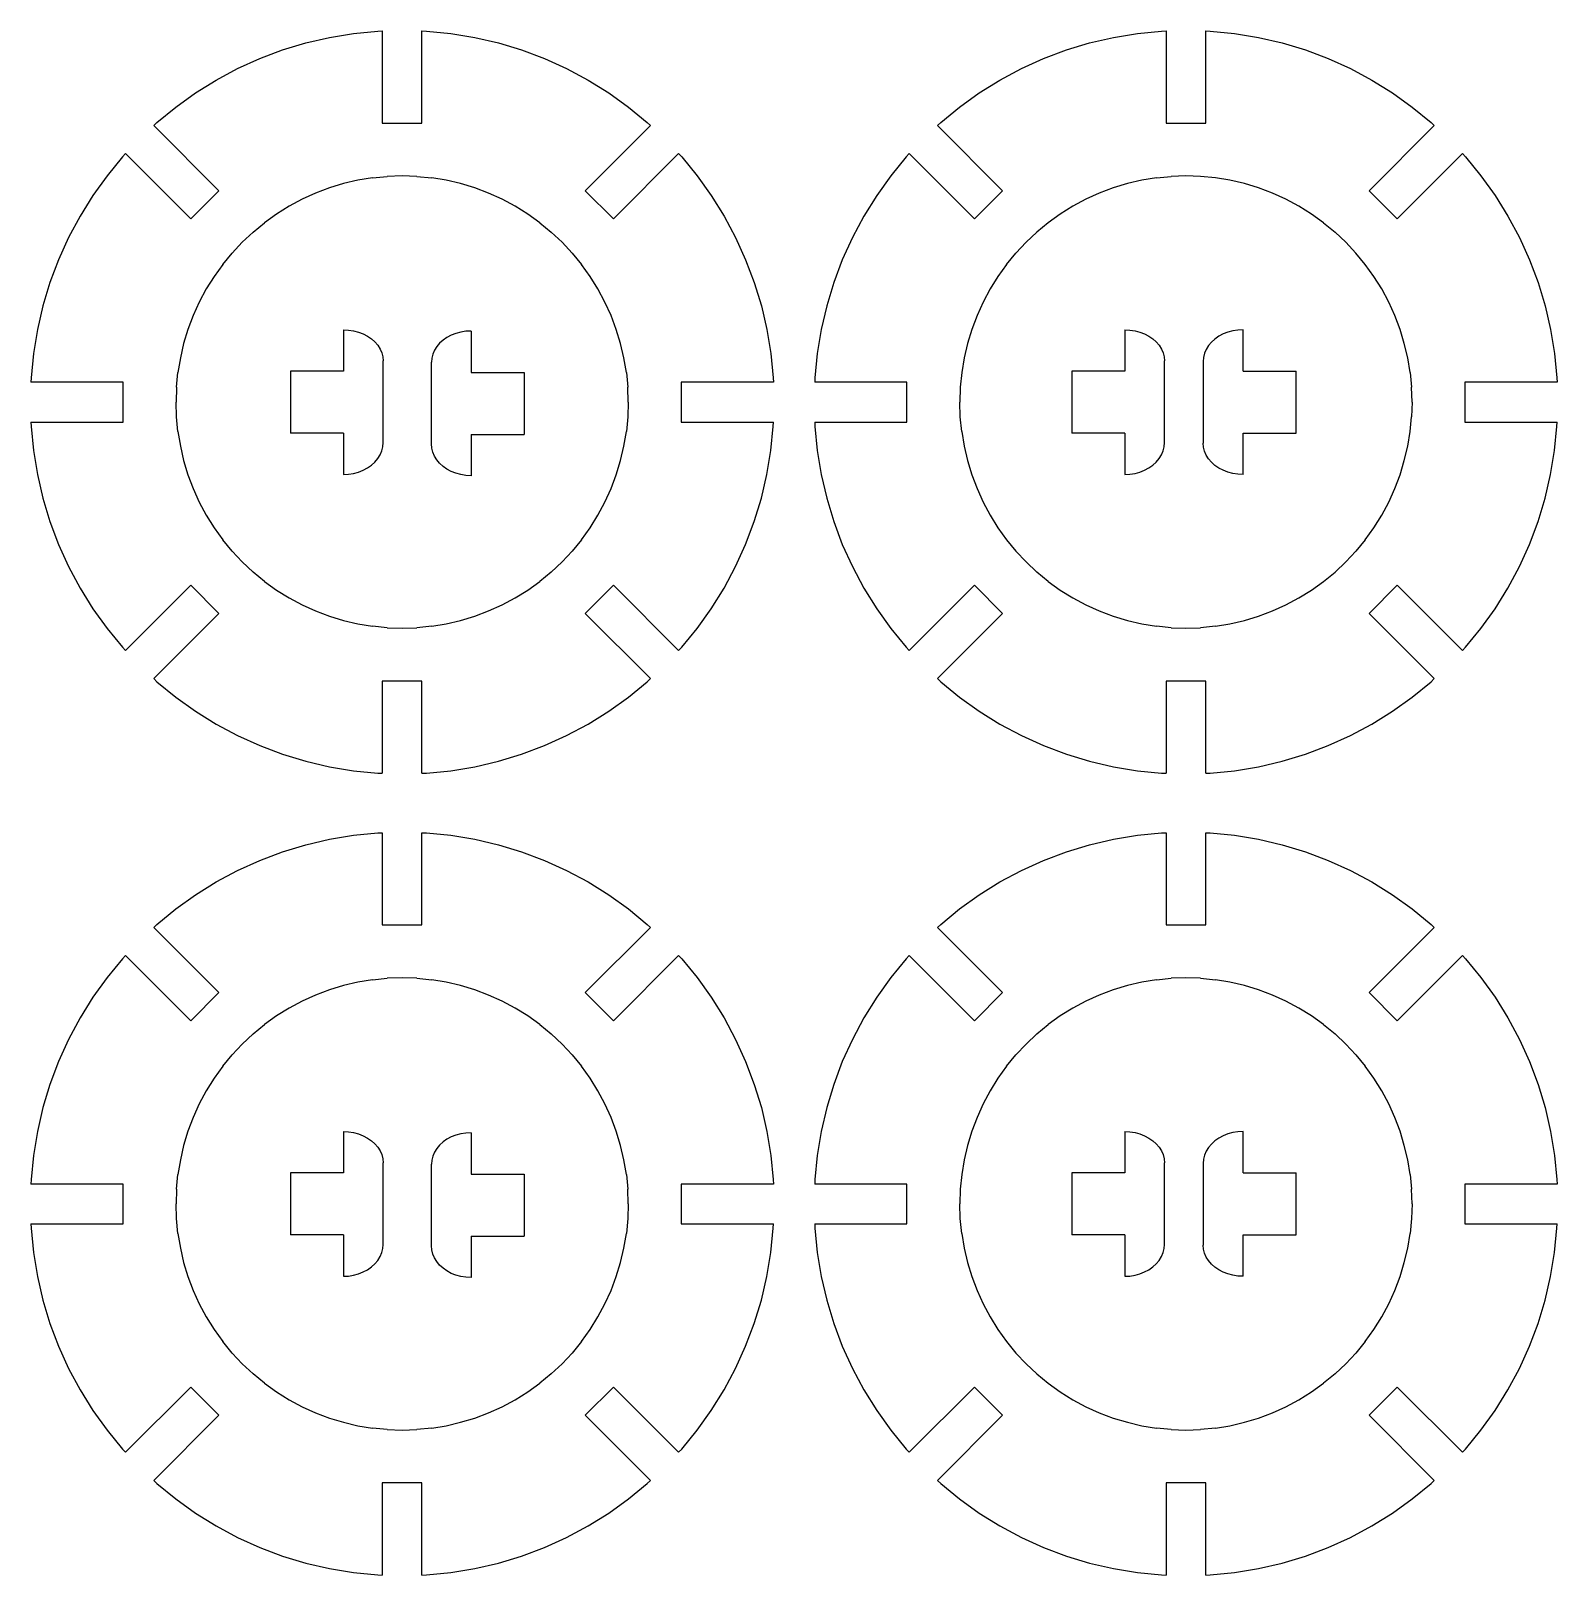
# Model space of a CAD drawing. Extents: x -264 to 264, y -276 to 276.
# Drawn here: x -119.1 to 28.5, y -28.7 to 120.6 of the extents above; entities that cross this region are included whole.
import ezdxf

# ---------------------------------------------------------------- set-up
doc = ezdxf.new("R2010")
doc.units = 0
doc.header["$MEASUREMENT"] = 0
doc.layers.get('0').update_dxf_attribs({"linetype": 'CONTINUOUS'})

msp = doc.modelspace()

# ---------------------------------------------------------------- linework, layer by layer
for p, q in [((-92.51, 119.48), (-90.22, 120.02)), ((-90.22, 120.02), (-87.89, 120.4)), ((-87.89, 120.4), (-85.55, 120.63)), ((-85.55, 120.63), (-85.12, 120.65)), ((-85.12, 120.65), (-85.12, 111.73)), ((-81.28, 120.65), (-80.85, 120.63)), ((-81.28, 111.73), (-81.28, 120.65)), ((-80.85, 120.63), (-78.5, 120.4)), ((-78.5, 120.4), (-76.18, 120.02)), ((-76.18, 120.02), (-73.89, 119.48)), ((-16.7, 119.48), (-14.4, 120.02)), ((-14.4, 120.02), (-12.08, 120.4)), ((-12.08, 120.4), (-9.74, 120.63)), ((-9.74, 120.63), (-9.31, 120.65)), ((-9.31, 120.65), (-9.31, 111.73)), ((-5.46, 120.65), (-5.03, 120.63)), ((-5.46, 111.73), (-5.46, 120.65)), ((-5.03, 120.63), (-2.69, 120.4)), ((-2.69, 120.4), (-0.37, 120.02)), ((-0.37, 120.02), (1.92, 119.48)), ((-96.96, 117.97), (-94.76, 118.8)), ((-94.76, 118.8), (-92.51, 119.48)), ((-73.89, 119.48), (-71.64, 118.8)), ((-71.64, 118.8), (-69.43, 117.97)), ((-21.15, 117.97), (-18.95, 118.8)), ((-18.95, 118.8), (-16.7, 119.48)), ((1.92, 119.48), (4.18, 118.8)), ((4.18, 118.8), (6.38, 117.97)), ((-101.18, 115.89), (-99.11, 117)), ((-99.11, 117), (-96.96, 117.97)), ((-69.43, 117.97), (-67.29, 117)), ((-67.29, 117), (-65.21, 115.89)), ((-25.37, 115.89), (-23.3, 117)), ((-23.3, 117), (-21.15, 117.97)), ((6.38, 117.97), (8.52, 117)), ((8.52, 117), (10.6, 115.89)), ((-103.18, 114.65), (-101.18, 115.89)), ((-65.21, 115.89), (-63.21, 114.65)), ((-27.37, 114.65), (-25.37, 115.89)), ((10.6, 115.89), (12.6, 114.65)), ((-105.1, 113.28), (-103.18, 114.65)), ((-63.21, 114.65), (-61.3, 113.28)), ((-29.28, 113.28), (-27.37, 114.65)), ((12.6, 114.65), (14.51, 113.28)), ((-106.92, 111.78), (-105.1, 113.28)), ((-61.3, 113.28), (-59.48, 111.78)), ((-31.1, 111.78), (-29.28, 113.28)), ((14.51, 113.28), (16.33, 111.78)), ((-107.23, 111.49), (-106.92, 111.78)), ((-100.92, 105.18), (-107.23, 111.49)), ((-85.12, 111.73), (-81.28, 111.73)), ((-59.17, 111.49), (-65.48, 105.18)), ((-59.48, 111.78), (-59.17, 111.49)), ((-31.42, 111.49), (-31.1, 111.78)), ((-25.11, 105.18), (-31.42, 111.49)), ((-9.31, 111.73), (-5.46, 111.73)), ((16.64, 111.49), (10.34, 105.18)), ((16.33, 111.78), (16.64, 111.49)), ((-110.24, 108.46), (-111.74, 106.64)), ((-109.95, 108.77), (-110.24, 108.46)), ((-109.95, 108.77), (-103.64, 102.46)), ((-62.76, 102.46), (-56.45, 108.77)), ((-56.45, 108.77), (-56.15, 108.46)), ((-56.15, 108.46), (-54.66, 106.64)), ((-34.43, 108.46), (-35.92, 106.64)), ((-34.14, 108.77), (-34.43, 108.46)), ((-34.14, 108.77), (-27.83, 102.46)), ((13.06, 102.46), (19.36, 108.77)), ((19.36, 108.77), (19.66, 108.46)), ((19.66, 108.46), (21.15, 106.64)), ((-111.74, 106.64), (-113.11, 104.72)), ((-87.47, 106.19), (-88.86, 105.87)), ((-86.05, 106.42), (-87.47, 106.19)), ((-86.05, 106.42), (-84.63, 106.56)), ((-83.2, 106.61), (-84.63, 106.56)), ((-81.77, 106.56), (-83.2, 106.61)), ((-81.77, 106.56), (-80.34, 106.42)), ((-78.93, 106.19), (-80.34, 106.42)), ((-77.54, 105.87), (-78.93, 106.19)), ((-54.66, 106.64), (-53.29, 104.72)), ((-35.92, 106.64), (-37.29, 104.72)), ((-11.65, 106.19), (-13.05, 105.87)), ((-10.24, 106.42), (-11.65, 106.19)), ((-10.24, 106.42), (-8.82, 106.56)), ((-7.39, 106.61), (-8.82, 106.56)), ((-5.96, 106.56), (-7.39, 106.61)), ((-4.53, 106.42), (-5.96, 106.56)), ((-3.12, 106.19), (-4.53, 106.42)), ((-1.73, 105.87), (-3.12, 106.19)), ((21.15, 106.64), (22.52, 104.72)), ((-113.11, 104.72), (-114.35, 102.72)), ((-103.64, 102.46), (-100.92, 105.18)), ((-91.57, 104.95), (-92.87, 104.36)), ((-90.23, 105.45), (-91.57, 104.95)), ((-88.86, 105.87), (-90.23, 105.45)), ((-76.17, 105.45), (-77.54, 105.87)), ((-74.83, 104.95), (-76.17, 105.45)), ((-73.52, 104.36), (-74.83, 104.95)), ((-65.48, 105.18), (-62.76, 102.46)), ((-53.29, 104.72), (-52.05, 102.72)), ((-37.29, 104.72), (-38.54, 102.72)), ((-27.83, 102.46), (-25.11, 105.18)), ((-15.76, 104.95), (-17.06, 104.36)), ((-14.42, 105.45), (-15.76, 104.95)), ((-13.05, 105.87), (-14.42, 105.45)), ((-0.36, 105.45), (-1.73, 105.87)), ((0.98, 104.95), (-0.36, 105.45)), ((2.29, 104.36), (0.98, 104.95)), ((10.34, 105.18), (13.06, 102.46)), ((22.52, 104.72), (23.77, 102.72)), ((-94.14, 103.68), (-95.35, 102.93)), ((-92.87, 104.36), (-94.14, 103.68)), ((-72.26, 103.68), (-73.52, 104.36)), ((-71.05, 102.93), (-72.26, 103.68)), ((-18.32, 103.68), (-19.54, 102.93)), ((-17.06, 104.36), (-18.32, 103.68)), ((3.55, 103.68), (2.29, 104.36)), ((4.77, 102.93), (3.55, 103.68)), ((-114.35, 102.72), (-115.46, 100.65)), ((-97.62, 101.18), (-96.51, 102.09)), ((-95.35, 102.93), (-96.51, 102.09)), ((-69.88, 102.09), (-71.05, 102.93)), ((-69.88, 102.09), (-68.78, 101.18)), ((-52.05, 102.72), (-50.94, 100.65)), ((-38.54, 102.72), (-39.65, 100.65)), ((-20.7, 102.09), (-21.81, 101.18)), ((-19.54, 102.93), (-20.7, 102.09)), ((5.93, 102.09), (4.77, 102.93)), ((5.93, 102.09), (7.04, 101.18)), ((23.77, 102.72), (24.87, 100.65)), ((-115.46, 100.65), (-116.43, 98.5)), ((-99.64, 99.16), (-98.67, 100.21)), ((-97.62, 101.18), (-98.67, 100.21)), ((-67.73, 100.21), (-68.78, 101.18)), ((-66.75, 99.16), (-67.73, 100.21)), ((-50.94, 100.65), (-49.97, 98.5)), ((-39.65, 100.65), (-40.62, 98.5)), ((-23.83, 99.16), (-22.85, 100.21)), ((-21.81, 101.18), (-22.85, 100.21)), ((8.08, 100.21), (7.04, 101.18)), ((9.06, 99.16), (8.08, 100.21)), ((24.87, 100.65), (25.85, 98.5)), ((-100.55, 98.05), (-99.64, 99.16)), ((-66.75, 99.16), (-65.85, 98.05)), ((-24.74, 98.05), (-23.83, 99.16)), ((9.97, 98.05), (9.06, 99.16)), ((-116.43, 98.5), (-117.26, 96.3)), ((-100.55, 98.05), (-101.39, 96.89)), ((-65.01, 96.89), (-65.85, 98.05)), ((-49.97, 98.5), (-49.14, 96.3)), ((-40.62, 98.5), (-41.45, 96.3)), ((-24.74, 98.05), (-25.57, 96.89)), ((10.8, 96.89), (9.97, 98.05)), ((25.85, 98.5), (26.68, 96.3)), ((-117.26, 96.3), (-117.94, 94.05)), ((-102.14, 95.68), (-102.82, 94.41)), ((-101.39, 96.89), (-102.14, 95.68)), ((-64.26, 95.68), (-65.01, 96.89)), ((-63.58, 94.41), (-64.26, 95.68)), ((-49.14, 96.3), (-48.45, 94.05)), ((-41.45, 96.3), (-42.13, 94.05)), ((-26.33, 95.68), (-27, 94.41)), ((-25.57, 96.89), (-26.33, 95.68)), ((11.56, 95.68), (10.8, 96.89)), ((12.23, 94.41), (11.56, 95.68)), ((26.68, 96.3), (27.36, 94.05)), ((-102.82, 94.41), (-103.41, 93.11)), ((-62.99, 93.11), (-63.58, 94.41)), ((-27, 94.41), (-27.59, 93.11)), ((12.82, 93.11), (12.23, 94.41)), ((-117.94, 94.05), (-118.48, 91.76)), ((-103.41, 93.11), (-103.91, 91.77)), ((-62.49, 91.77), (-62.99, 93.11)), ((-48.45, 94.05), (-47.92, 91.76)), ((-42.13, 94.05), (-42.67, 91.76)), ((-27.59, 93.11), (-28.1, 91.77)), ((13.33, 91.77), (12.82, 93.11)), ((27.36, 94.05), (27.89, 91.76)), ((-118.48, 91.76), (-118.86, 89.43)), ((-103.91, 91.77), (-104.33, 90.4)), ((-88.88, 91.74), (-88.38, 91.71)), ((-88.88, 91.74), (-88.88, 87.74)), ((-88.38, 91.71), (-87.89, 91.64)), ((-87.89, 91.64), (-87.41, 91.51)), ((-87.41, 91.51), (-86.96, 91.33)), ((-86.96, 91.33), (-86.54, 91.11)), ((-78.44, 91.21), (-78.86, 90.99)), ((-77.99, 91.38), (-78.44, 91.21)), ((-77.51, 91.51), (-77.99, 91.38)), ((-77.02, 91.59), (-77.51, 91.51)), ((-76.51, 91.61), (-77.02, 91.59)), ((-76.51, 91.61), (-76.51, 87.61)), ((-62.07, 90.4), (-62.49, 91.77)), ((-47.92, 91.76), (-47.54, 89.43)), ((-42.67, 91.76), (-43.05, 89.43)), ((-28.1, 91.77), (-28.51, 90.4)), ((-13.3, 91.74), (-13.3, 87.74)), ((-13.3, 91.74), (-12.8, 91.71)), ((-12.8, 91.71), (-12.3, 91.64)), ((-12.3, 91.64), (-11.83, 91.51)), ((-11.83, 91.51), (-11.38, 91.33)), ((-11.38, 91.33), (-10.96, 91.11)), ((-3.79, 91.33), (-4.2, 91.1)), ((-3.33, 91.5), (-3.79, 91.33)), ((-2.86, 91.63), (-3.33, 91.5)), ((-2.36, 91.71), (-2.86, 91.63)), ((-1.86, 91.74), (-2.36, 91.71)), ((-1.86, 87.74), (-1.86, 91.74)), ((13.74, 90.4), (13.33, 91.77)), ((27.89, 91.76), (28.28, 89.43)), ((-104.33, 90.4), (-104.65, 89.01)), ((-86.54, 91.11), (-86.16, 90.85)), ((-86.16, 90.85), (-85.83, 90.56)), ((-85.83, 90.56), (-85.55, 90.23)), ((-85.55, 90.23), (-85.33, 89.87)), ((-85.33, 89.87), (-85.17, 89.5)), ((-80.07, 89.75), (-80.23, 89.37)), ((-79.85, 90.1), (-80.07, 89.75)), ((-79.57, 90.43), (-79.85, 90.1)), ((-79.23, 90.73), (-79.57, 90.43)), ((-78.86, 90.99), (-79.23, 90.73)), ((-61.75, 89.01), (-62.07, 90.4)), ((-28.51, 90.4), (-28.84, 89.01)), ((-10.96, 91.11), (-10.58, 90.85)), ((-10.58, 90.85), (-10.25, 90.56)), ((-10.25, 90.56), (-9.97, 90.23)), ((-9.97, 90.23), (-9.74, 89.87)), ((-9.74, 89.87), (-9.58, 89.5)), ((-5.42, 89.84), (-5.58, 89.46)), ((-5.19, 90.2), (-5.42, 89.84)), ((-4.91, 90.53), (-5.19, 90.2)), ((-4.58, 90.84), (-4.91, 90.53)), ((-4.2, 91.1), (-4.58, 90.84)), ((14.07, 89.01), (13.74, 90.4)), ((-118.86, 89.43), (-119.09, 87.09)), ((-104.65, 89.01), (-104.88, 87.59)), ((-85.17, 89.5), (-85.07, 89.11)), ((-85.07, 89.11), (-85.04, 88.72)), ((-85.04, 80.82), (-85.04, 88.72)), ((-80.33, 88.99), (-80.36, 88.59)), ((-80.36, 80.69), (-80.36, 88.59)), ((-80.23, 89.37), (-80.33, 88.99)), ((-61.51, 87.59), (-61.75, 89.01)), ((-47.54, 89.43), (-47.31, 87.09)), ((-43.05, 89.43), (-43.28, 87.09)), ((-28.84, 89.01), (-29.07, 87.59)), ((-9.58, 89.5), (-9.48, 89.11)), ((-9.48, 89.11), (-9.45, 88.72)), ((-9.45, 80.82), (-9.45, 88.72)), ((-5.68, 89.06), (-5.71, 88.66)), ((-5.71, 88.66), (-5.71, 80.76)), ((-5.58, 89.46), (-5.68, 89.06)), ((14.3, 87.59), (14.07, 89.01)), ((28.28, 89.43), (28.51, 87.09)), ((-119.09, 87.09), (-119.11, 86.66)), ((-110.19, 86.66), (-119.11, 86.66)), ((-110.19, 82.81), (-110.19, 86.66)), ((-105.03, 86.17), (-104.88, 87.59)), ((-88.88, 87.74), (-94.01, 87.74)), ((-94.01, 87.74), (-94.01, 81.74)), ((-76.51, 87.61), (-71.38, 87.61)), ((-71.38, 87.61), (-71.38, 81.61)), ((-61.51, 87.59), (-61.37, 86.17)), ((-56.21, 86.66), (-56.21, 82.81)), ((-47.29, 86.66), (-56.21, 86.66)), ((-47.31, 87.09), (-47.29, 86.66)), ((-43.28, 87.09), (-43.29, 86.66)), ((-34.37, 86.66), (-43.29, 86.66)), ((-34.37, 82.81), (-34.37, 86.66)), ((-29.07, 87.59), (-29.21, 86.17)), ((-18.43, 87.74), (-18.43, 81.74)), ((-13.3, 87.74), (-18.43, 87.74)), ((-1.86, 87.74), (3.27, 87.74)), ((3.27, 81.74), (3.27, 87.74)), ((14.3, 87.59), (14.44, 86.17)), ((19.6, 86.66), (19.6, 82.81)), ((28.52, 86.66), (19.6, 86.66)), ((28.51, 87.09), (28.52, 86.66)), ((-105.03, 86.17), (-105.07, 84.74)), ((-61.33, 84.74), (-61.37, 86.17)), ((-29.21, 86.17), (-29.26, 84.74)), ((14.49, 84.74), (14.44, 86.17)), ((-105.03, 83.31), (-105.07, 84.74)), ((-61.33, 84.74), (-61.37, 83.31)), ((-29.21, 83.31), (-29.26, 84.74)), ((14.49, 84.74), (14.44, 83.31)), ((-119.11, 82.81), (-110.19, 82.81)), ((-119.11, 82.81), (-119.09, 82.39)), ((-119.09, 82.39), (-118.86, 80.04)), ((-104.88, 81.88), (-105.03, 83.31)), ((-61.37, 83.31), (-61.51, 81.88)), ((-56.21, 82.81), (-47.29, 82.81)), ((-47.54, 80.04), (-47.31, 82.39)), ((-47.31, 82.39), (-47.29, 82.81)), ((-43.29, 82.81), (-34.37, 82.81)), ((-43.29, 82.81), (-43.28, 82.39)), ((-43.28, 82.39), (-43.05, 80.04)), ((-29.07, 81.88), (-29.21, 83.31)), ((14.3, 81.88), (14.44, 83.31)), ((19.6, 82.81), (28.52, 82.81)), ((28.28, 80.04), (28.51, 82.39)), ((28.51, 82.39), (28.52, 82.81)), ((-104.88, 81.88), (-104.65, 80.47)), ((-88.88, 81.74), (-94.01, 81.74)), ((-88.88, 81.74), (-88.88, 77.74)), ((-85.07, 80.41), (-85.04, 80.82)), ((-80.33, 80.29), (-80.36, 80.69)), ((-76.51, 81.61), (-76.51, 77.61)), ((-76.51, 81.61), (-71.38, 81.61)), ((-61.75, 80.47), (-61.51, 81.88)), ((-29.07, 81.88), (-28.84, 80.47)), ((-13.3, 81.74), (-18.43, 81.74)), ((-13.3, 81.74), (-13.3, 77.74)), ((-9.48, 80.41), (-9.45, 80.82)), ((-5.68, 80.37), (-5.71, 80.76)), ((-1.86, 77.74), (-1.86, 81.74)), ((-1.86, 81.74), (3.27, 81.74)), ((14.07, 80.47), (14.3, 81.88)), ((-118.86, 80.04), (-118.48, 77.72)), ((-104.65, 80.47), (-104.33, 79.08)), ((-85.83, 78.94), (-85.55, 79.28)), ((-85.55, 79.28), (-85.33, 79.64)), ((-85.33, 79.64), (-85.17, 80.02)), ((-85.17, 80.02), (-85.07, 80.41)), ((-80.23, 79.89), (-80.33, 80.29)), ((-80.07, 79.51), (-80.23, 79.89)), ((-79.85, 79.15), (-80.07, 79.51)), ((-62.07, 79.08), (-61.75, 80.47)), ((-47.92, 77.72), (-47.54, 80.04)), ((-43.05, 80.04), (-42.67, 77.72)), ((-28.84, 80.47), (-28.51, 79.08)), ((-10.25, 78.94), (-9.97, 79.28)), ((-9.97, 79.28), (-9.74, 79.64)), ((-9.74, 79.64), (-9.58, 80.02)), ((-9.58, 80.02), (-9.48, 80.41)), ((-5.58, 79.98), (-5.68, 80.37)), ((-5.42, 79.6), (-5.58, 79.98)), ((-5.19, 79.25), (-5.42, 79.6)), ((-4.91, 78.92), (-5.19, 79.25)), ((13.74, 79.08), (14.07, 80.47)), ((27.89, 77.72), (28.28, 80.04)), ((-118.48, 77.72), (-117.94, 75.43)), ((-104.33, 79.08), (-103.91, 77.71)), ((-103.91, 77.71), (-103.41, 76.37)), ((-88.88, 77.74), (-88.38, 77.76)), ((-88.38, 77.76), (-87.89, 77.84)), ((-87.89, 77.84), (-87.41, 77.97)), ((-87.41, 77.97), (-86.96, 78.15)), ((-86.96, 78.15), (-86.54, 78.37)), ((-86.54, 78.37), (-86.16, 78.64)), ((-86.16, 78.64), (-85.83, 78.94)), ((-79.57, 78.82), (-79.85, 79.15)), ((-79.23, 78.51), (-79.57, 78.82)), ((-78.86, 78.25), (-79.23, 78.51)), ((-78.44, 78.03), (-78.86, 78.25)), ((-77.99, 77.85), (-78.44, 78.03)), ((-77.51, 77.72), (-77.99, 77.85)), ((-77.02, 77.64), (-77.51, 77.72)), ((-62.99, 76.37), (-62.49, 77.71)), ((-62.49, 77.71), (-62.07, 79.08)), ((-48.45, 75.43), (-47.92, 77.72)), ((-42.67, 77.72), (-42.13, 75.43)), ((-28.51, 79.08), (-28.1, 77.71)), ((-28.1, 77.71), (-27.59, 76.37)), ((-13.3, 77.74), (-12.8, 77.76)), ((-12.8, 77.76), (-12.3, 77.84)), ((-12.3, 77.84), (-11.83, 77.97)), ((-11.83, 77.97), (-11.38, 78.15)), ((-11.38, 78.15), (-10.96, 78.37)), ((-10.96, 78.37), (-10.58, 78.64)), ((-10.58, 78.64), (-10.25, 78.94)), ((-4.58, 78.62), (-4.91, 78.92)), ((-4.2, 78.36), (-4.58, 78.62)), ((-3.79, 78.14), (-4.2, 78.36)), ((-3.33, 77.97), (-3.79, 78.14)), ((-2.86, 77.84), (-3.33, 77.97)), ((-2.36, 77.76), (-2.86, 77.84)), ((-1.86, 77.74), (-2.36, 77.76)), ((12.82, 76.37), (13.33, 77.71)), ((13.33, 77.71), (13.74, 79.08)), ((27.36, 75.43), (27.89, 77.72)), ((-103.41, 76.37), (-102.82, 75.06)), ((-76.51, 77.61), (-77.02, 77.64)), ((-63.58, 75.06), (-62.99, 76.37)), ((-27.59, 76.37), (-27, 75.06)), ((12.23, 75.06), (12.82, 76.37)), ((-117.94, 75.43), (-117.26, 73.18)), ((-102.82, 75.06), (-102.14, 73.8)), ((-64.26, 73.8), (-63.58, 75.06)), ((-49.14, 73.18), (-48.45, 75.43)), ((-42.13, 75.43), (-41.45, 73.18)), ((-27, 75.06), (-26.33, 73.8)), ((11.56, 73.8), (12.23, 75.06)), ((26.68, 73.18), (27.36, 75.43)), ((-102.14, 73.8), (-101.39, 72.59)), ((-65.01, 72.59), (-64.26, 73.8)), ((-26.33, 73.8), (-25.57, 72.59)), ((10.8, 72.59), (11.56, 73.8)), ((-117.26, 73.18), (-116.43, 70.97)), ((-101.39, 72.59), (-100.55, 71.42)), ((-65.85, 71.42), (-65.01, 72.59)), ((-49.97, 70.97), (-49.14, 73.18)), ((-41.45, 73.18), (-40.62, 70.97)), ((-25.57, 72.59), (-24.74, 71.42)), ((9.97, 71.42), (10.8, 72.59)), ((25.85, 70.97), (26.68, 73.18)), ((-116.43, 70.97), (-115.46, 68.83)), ((-99.64, 70.32), (-100.55, 71.42)), ((-99.64, 70.32), (-98.67, 69.27)), ((-66.75, 70.32), (-67.73, 69.27)), ((-65.85, 71.42), (-66.75, 70.32)), ((-50.94, 68.83), (-49.97, 70.97)), ((-40.62, 70.97), (-39.65, 68.83)), ((-24.74, 71.42), (-23.83, 70.32)), ((-23.83, 70.32), (-22.85, 69.27)), ((9.06, 70.32), (8.08, 69.27)), ((9.97, 71.42), (9.06, 70.32)), ((24.87, 68.83), (25.85, 70.97)), ((-115.46, 68.83), (-114.35, 66.75)), ((-97.62, 68.29), (-98.67, 69.27)), ((-67.73, 69.27), (-68.78, 68.29)), ((-52.05, 66.75), (-50.94, 68.83)), ((-39.65, 68.83), (-38.54, 66.75)), ((-21.81, 68.29), (-22.85, 69.27)), ((8.08, 69.27), (7.04, 68.29)), ((23.77, 66.75), (24.87, 68.83)), ((-96.51, 67.39), (-97.62, 68.29)), ((-96.51, 67.39), (-95.35, 66.55)), ((-71.05, 66.55), (-69.88, 67.39)), ((-68.78, 68.29), (-69.88, 67.39)), ((-20.7, 67.39), (-21.81, 68.29)), ((-20.7, 67.39), (-19.54, 66.55)), ((4.77, 66.55), (5.93, 67.39)), ((5.93, 67.39), (7.04, 68.29)), ((-114.35, 66.75), (-113.11, 64.75)), ((-103.64, 67.02), (-109.95, 60.71)), ((-100.92, 64.3), (-103.64, 67.02)), ((-95.35, 66.55), (-94.14, 65.8)), ((-94.14, 65.8), (-92.87, 65.12)), ((-73.52, 65.12), (-72.26, 65.8)), ((-72.26, 65.8), (-71.05, 66.55)), ((-62.76, 67.02), (-65.48, 64.3)), ((-56.45, 60.71), (-62.76, 67.02)), ((-53.29, 64.75), (-52.05, 66.75)), ((-38.54, 66.75), (-37.29, 64.75)), ((-27.83, 67.02), (-34.14, 60.71)), ((-25.11, 64.3), (-27.83, 67.02)), ((-19.54, 66.55), (-18.32, 65.8)), ((-18.32, 65.8), (-17.06, 65.12)), ((2.29, 65.12), (3.55, 65.8)), ((3.55, 65.8), (4.77, 66.55)), ((13.06, 67.02), (10.34, 64.3)), ((19.36, 60.71), (13.06, 67.02)), ((22.52, 64.75), (23.77, 66.75)), ((-113.11, 64.75), (-111.74, 62.84)), ((-107.23, 57.99), (-100.92, 64.3)), ((-92.87, 65.12), (-91.57, 64.53)), ((-91.57, 64.53), (-90.23, 64.03)), ((-76.17, 64.03), (-74.83, 64.53)), ((-74.83, 64.53), (-73.52, 65.12)), ((-65.48, 64.3), (-59.17, 57.99)), ((-54.66, 62.84), (-53.29, 64.75)), ((-37.29, 64.75), (-35.92, 62.84)), ((-31.42, 57.99), (-25.11, 64.3)), ((-17.06, 65.12), (-15.76, 64.53)), ((-15.76, 64.53), (-14.42, 64.03)), ((-0.36, 64.03), (0.98, 64.53)), ((0.98, 64.53), (2.29, 65.12)), ((10.34, 64.3), (16.64, 57.99)), ((21.15, 62.84), (22.52, 64.75)), ((-111.74, 62.84), (-110.24, 61.02)), ((-90.23, 64.03), (-88.86, 63.61)), ((-88.86, 63.61), (-87.47, 63.29)), ((-87.47, 63.29), (-86.05, 63.05)), ((-84.63, 62.91), (-86.05, 63.05)), ((-84.63, 62.91), (-83.2, 62.87)), ((-83.2, 62.87), (-81.77, 62.91)), ((-80.34, 63.05), (-81.77, 62.91)), ((-80.34, 63.05), (-78.93, 63.29)), ((-78.93, 63.29), (-77.54, 63.61)), ((-77.54, 63.61), (-76.17, 64.03)), ((-56.15, 61.02), (-54.66, 62.84)), ((-35.92, 62.84), (-34.43, 61.02)), ((-14.42, 64.03), (-13.05, 63.61)), ((-13.05, 63.61), (-11.65, 63.29)), ((-11.65, 63.29), (-10.24, 63.05)), ((-8.82, 62.91), (-10.24, 63.05)), ((-8.82, 62.91), (-7.39, 62.87)), ((-7.39, 62.87), (-5.96, 62.91)), ((-4.53, 63.05), (-5.96, 62.91)), ((-4.53, 63.05), (-3.12, 63.29)), ((-3.12, 63.29), (-1.73, 63.61)), ((-1.73, 63.61), (-0.36, 64.03)), ((19.66, 61.02), (21.15, 62.84)), ((-110.24, 61.02), (-109.95, 60.71)), ((-56.45, 60.71), (-56.15, 61.02)), ((-34.43, 61.02), (-34.14, 60.71)), ((19.36, 60.71), (19.66, 61.02)), ((-107.23, 57.99), (-106.92, 57.69)), ((-106.92, 57.69), (-105.1, 56.2)), ((-85.12, 57.75), (-85.12, 48.83)), ((-81.28, 57.75), (-85.12, 57.75)), ((-81.28, 48.83), (-81.28, 57.75)), ((-61.3, 56.2), (-59.48, 57.69)), ((-59.48, 57.69), (-59.17, 57.99)), ((-31.42, 57.99), (-31.1, 57.69)), ((-31.1, 57.69), (-29.28, 56.2)), ((-9.31, 57.75), (-9.31, 48.83)), ((-5.46, 57.75), (-9.31, 57.75)), ((-5.46, 48.83), (-5.46, 57.75)), ((14.51, 56.2), (16.33, 57.69)), ((16.33, 57.69), (16.64, 57.99)), ((-105.1, 56.2), (-103.18, 54.83)), ((-63.21, 54.83), (-61.3, 56.2)), ((-29.28, 56.2), (-27.37, 54.83)), ((12.6, 54.83), (14.51, 56.2)), ((-103.18, 54.83), (-101.18, 53.59)), ((-65.21, 53.59), (-63.21, 54.83)), ((-27.37, 54.83), (-25.37, 53.59)), ((10.6, 53.59), (12.6, 54.83)), ((-101.18, 53.59), (-99.11, 52.48)), ((-99.11, 52.48), (-96.96, 51.51)), ((-69.43, 51.51), (-67.29, 52.48)), ((-67.29, 52.48), (-65.21, 53.59)), ((-25.37, 53.59), (-23.3, 52.48)), ((-23.3, 52.48), (-21.15, 51.51)), ((6.38, 51.51), (8.52, 52.48)), ((8.52, 52.48), (10.6, 53.59)), ((-96.96, 51.51), (-94.76, 50.68)), ((-71.64, 50.68), (-69.43, 51.51)), ((-21.15, 51.51), (-18.95, 50.68)), ((4.18, 50.68), (6.38, 51.51)), ((-94.76, 50.68), (-92.51, 49.99)), ((-92.51, 49.99), (-90.22, 49.46)), ((-90.22, 49.46), (-87.89, 49.08)), ((-78.5, 49.08), (-76.18, 49.46)), ((-76.18, 49.46), (-73.89, 49.99)), ((-73.89, 49.99), (-71.64, 50.68)), ((-18.95, 50.68), (-16.7, 49.99)), ((-16.7, 49.99), (-14.4, 49.46)), ((-14.4, 49.46), (-12.08, 49.08)), ((-2.69, 49.08), (-0.37, 49.46)), ((-0.37, 49.46), (1.92, 49.99)), ((1.92, 49.99), (4.18, 50.68)), ((-87.89, 49.08), (-85.55, 48.84)), ((-85.55, 48.84), (-85.12, 48.83)), ((-81.28, 48.83), (-80.85, 48.84)), ((-80.85, 48.84), (-78.5, 49.08)), ((-12.08, 49.08), (-9.74, 48.84)), ((-9.74, 48.84), (-9.31, 48.83)), ((-5.46, 48.83), (-5.03, 48.84)), ((-5.03, 48.84), (-2.69, 49.08)), ((-94.76, 41.24), (-92.51, 41.92)), ((-92.51, 41.92), (-90.22, 42.46)), ((-90.22, 42.46), (-87.89, 42.84)), ((-87.89, 42.84), (-85.55, 43.07)), ((-85.55, 43.07), (-85.12, 43.08)), ((-85.12, 43.08), (-85.12, 34.16)), ((-81.28, 43.08), (-80.85, 43.07)), ((-81.28, 34.16), (-81.28, 43.08)), ((-80.85, 43.07), (-78.5, 42.84)), ((-78.5, 42.84), (-76.18, 42.46)), ((-76.18, 42.46), (-73.89, 41.92)), ((-73.89, 41.92), (-71.64, 41.24)), ((-18.95, 41.24), (-16.7, 41.92)), ((-16.7, 41.92), (-14.4, 42.46)), ((-14.4, 42.46), (-12.08, 42.84)), ((-12.08, 42.84), (-9.74, 43.07)), ((-9.74, 43.07), (-9.31, 43.08)), ((-9.31, 43.08), (-9.31, 34.16)), ((-5.46, 43.08), (-5.03, 43.07)), ((-5.46, 34.16), (-5.46, 43.08)), ((-5.03, 43.07), (-2.69, 42.84)), ((-2.69, 42.84), (-0.37, 42.46)), ((-0.37, 42.46), (1.92, 41.92)), ((1.92, 41.92), (4.18, 41.24)), ((-99.11, 39.44), (-96.96, 40.41)), ((-96.96, 40.41), (-94.76, 41.24)), ((-71.64, 41.24), (-69.43, 40.41)), ((-69.43, 40.41), (-67.29, 39.44)), ((-23.3, 39.44), (-21.15, 40.41)), ((-21.15, 40.41), (-18.95, 41.24)), ((4.18, 41.24), (6.38, 40.41)), ((6.38, 40.41), (8.52, 39.44)), ((-101.18, 38.33), (-99.11, 39.44)), ((-67.29, 39.44), (-65.21, 38.33)), ((-25.37, 38.33), (-23.3, 39.44)), ((8.52, 39.44), (10.6, 38.33)), ((-103.18, 37.08), (-101.18, 38.33)), ((-65.21, 38.33), (-63.21, 37.08)), ((-27.37, 37.08), (-25.37, 38.33)), ((10.6, 38.33), (12.6, 37.08)), ((-105.1, 35.71), (-103.18, 37.08)), ((-63.21, 37.08), (-61.3, 35.71)), ((-29.28, 35.71), (-27.37, 37.08)), ((12.6, 37.08), (14.51, 35.71)), ((-106.92, 34.22), (-105.1, 35.71)), ((-61.3, 35.71), (-59.48, 34.22)), ((-31.1, 34.22), (-29.28, 35.71)), ((14.51, 35.71), (16.33, 34.22)), ((-107.23, 33.93), (-106.92, 34.22)), ((-100.92, 27.62), (-107.23, 33.93)), ((-85.12, 34.16), (-81.28, 34.16)), ((-59.17, 33.93), (-65.48, 27.62)), ((-59.48, 34.22), (-59.17, 33.93)), ((-31.42, 33.93), (-31.1, 34.22)), ((-25.11, 27.62), (-31.42, 33.93)), ((-9.31, 34.16), (-5.46, 34.16)), ((16.64, 33.93), (10.34, 27.62)), ((16.33, 34.22), (16.64, 33.93)), ((-110.24, 30.89), (-111.74, 29.07)), ((-109.95, 31.21), (-110.24, 30.89)), ((-109.95, 31.21), (-103.64, 24.9)), ((-62.76, 24.9), (-56.45, 31.21)), ((-56.45, 31.21), (-56.15, 30.89)), ((-56.15, 30.89), (-54.66, 29.07)), ((-34.43, 30.89), (-35.92, 29.07)), ((-34.14, 31.21), (-34.43, 30.89)), ((-34.14, 31.21), (-27.83, 24.9)), ((13.06, 24.9), (19.36, 31.21)), ((19.36, 31.21), (19.66, 30.89)), ((19.66, 30.89), (21.15, 29.07)), ((-111.74, 29.07), (-113.11, 27.16)), ((-87.47, 28.63), (-88.86, 28.3)), ((-86.05, 28.86), (-87.47, 28.63)), ((-86.05, 28.86), (-84.63, 29)), ((-83.2, 29.05), (-84.63, 29)), ((-81.77, 29), (-83.2, 29.05)), ((-81.77, 29), (-80.34, 28.86)), ((-78.93, 28.63), (-80.34, 28.86)), ((-77.54, 28.3), (-78.93, 28.63)), ((-54.66, 29.07), (-53.29, 27.16)), ((-35.92, 29.07), (-37.29, 27.16)), ((-11.65, 28.63), (-13.05, 28.3)), ((-10.24, 28.86), (-11.65, 28.63)), ((-10.24, 28.86), (-8.82, 29)), ((-7.39, 29.05), (-8.82, 29)), ((-5.96, 29), (-7.39, 29.05)), ((-5.96, 29), (-4.53, 28.86)), ((-3.12, 28.63), (-4.53, 28.86)), ((-1.73, 28.3), (-3.12, 28.63)), ((21.15, 29.07), (22.52, 27.16)), ((-113.11, 27.16), (-114.35, 25.16)), ((-103.64, 24.9), (-100.92, 27.62)), ((-91.57, 27.38), (-92.87, 26.79)), ((-90.23, 27.89), (-91.57, 27.38)), ((-88.86, 28.3), (-90.23, 27.89)), ((-76.17, 27.89), (-77.54, 28.3)), ((-74.83, 27.38), (-76.17, 27.89)), ((-73.52, 26.79), (-74.83, 27.38)), ((-65.48, 27.62), (-62.76, 24.9)), ((-53.29, 27.16), (-52.05, 25.16)), ((-37.29, 27.16), (-38.54, 25.16)), ((-27.83, 24.9), (-25.11, 27.62)), ((-15.76, 27.38), (-17.06, 26.79)), ((-14.42, 27.89), (-15.76, 27.38)), ((-13.05, 28.3), (-14.42, 27.89)), ((-0.36, 27.89), (-1.73, 28.3)), ((0.98, 27.38), (-0.36, 27.89)), ((2.29, 26.79), (0.98, 27.38)), ((10.34, 27.62), (13.06, 24.9)), ((22.52, 27.16), (23.77, 25.16)), ((-94.14, 26.12), (-95.35, 25.36)), ((-92.87, 26.79), (-94.14, 26.12)), ((-72.26, 26.12), (-73.52, 26.79)), ((-71.05, 25.36), (-72.26, 26.12)), ((-18.32, 26.12), (-19.54, 25.36)), ((-17.06, 26.79), (-18.32, 26.12)), ((3.55, 26.12), (2.29, 26.79)), ((4.77, 25.36), (3.55, 26.12)), ((-114.35, 25.16), (-115.46, 23.09)), ((-97.62, 23.62), (-96.51, 24.53)), ((-95.35, 25.36), (-96.51, 24.53)), ((-69.88, 24.53), (-71.05, 25.36)), ((-69.88, 24.53), (-68.78, 23.62)), ((-52.05, 25.16), (-50.94, 23.09)), ((-38.54, 25.16), (-39.65, 23.09)), ((-21.81, 23.62), (-20.7, 24.53)), ((-19.54, 25.36), (-20.7, 24.53)), ((5.93, 24.53), (4.77, 25.36)), ((5.93, 24.53), (7.04, 23.62)), ((23.77, 25.16), (24.87, 23.09)), ((-115.46, 23.09), (-116.43, 20.94)), ((-99.64, 21.6), (-98.67, 22.64)), ((-97.62, 23.62), (-98.67, 22.64)), ((-67.73, 22.64), (-68.78, 23.62)), ((-66.75, 21.6), (-67.73, 22.64)), ((-50.94, 23.09), (-49.97, 20.94)), ((-39.65, 23.09), (-40.62, 20.94)), ((-23.83, 21.6), (-22.85, 22.64)), ((-21.81, 23.62), (-22.85, 22.64)), ((8.08, 22.64), (7.04, 23.62)), ((9.06, 21.6), (8.08, 22.64)), ((24.87, 23.09), (25.85, 20.94)), ((-116.43, 20.94), (-117.26, 18.74)), ((-100.55, 20.49), (-99.64, 21.6)), ((-66.75, 21.6), (-65.85, 20.49)), ((-49.97, 20.94), (-49.14, 18.74)), ((-40.62, 20.94), (-41.45, 18.74)), ((-24.74, 20.49), (-23.83, 21.6)), ((9.06, 21.6), (9.97, 20.49)), ((25.85, 20.94), (26.68, 18.74)), ((-100.55, 20.49), (-101.39, 19.33)), ((-65.01, 19.33), (-65.85, 20.49)), ((-24.74, 20.49), (-25.57, 19.33)), ((10.8, 19.33), (9.97, 20.49)), ((-117.26, 18.74), (-117.94, 16.49)), ((-102.14, 18.11), (-102.82, 16.85)), ((-101.39, 19.33), (-102.14, 18.11)), ((-64.26, 18.11), (-65.01, 19.33)), ((-63.58, 16.85), (-64.26, 18.11)), ((-49.14, 18.74), (-48.45, 16.49)), ((-41.45, 18.74), (-42.13, 16.49)), ((-26.33, 18.11), (-27, 16.85)), ((-25.57, 19.33), (-26.33, 18.11)), ((11.56, 18.11), (10.8, 19.33)), ((12.23, 16.85), (11.56, 18.11)), ((26.68, 18.74), (27.36, 16.49)), ((-117.94, 16.49), (-118.48, 14.19)), ((-102.82, 16.85), (-103.41, 15.55)), ((-62.99, 15.55), (-63.58, 16.85)), ((-48.45, 16.49), (-47.92, 14.19)), ((-42.13, 16.49), (-42.67, 14.19)), ((-27, 16.85), (-27.59, 15.55)), ((12.82, 15.55), (12.23, 16.85)), ((27.36, 16.49), (27.89, 14.19)), ((-103.41, 15.55), (-103.91, 14.21)), ((-62.49, 14.21), (-62.99, 15.55)), ((-27.59, 15.55), (-28.1, 14.21)), ((13.33, 14.21), (12.82, 15.55)), ((-118.48, 14.19), (-118.86, 11.87)), ((-103.91, 14.21), (-104.33, 12.84)), ((-88.88, 14.18), (-88.88, 10.18)), ((-88.88, 14.18), (-88.38, 14.15)), ((-88.38, 14.15), (-87.89, 14.07)), ((-87.89, 14.07), (-87.41, 13.95)), ((-87.41, 13.95), (-86.96, 13.77)), ((-86.96, 13.77), (-86.54, 13.55)), ((-86.54, 13.55), (-86.16, 13.29)), ((-78.44, 13.65), (-78.86, 13.43)), ((-77.99, 13.82), (-78.44, 13.65)), ((-77.51, 13.95), (-77.99, 13.82)), ((-77.02, 14.03), (-77.51, 13.95)), ((-76.51, 14.05), (-77.02, 14.03)), ((-76.51, 14.05), (-76.51, 10.05)), ((-62.07, 12.84), (-62.49, 14.21)), ((-47.92, 14.19), (-47.54, 11.87)), ((-42.67, 14.19), (-43.05, 11.87)), ((-28.1, 14.21), (-28.51, 12.84)), ((-13.3, 14.18), (-12.8, 14.15)), ((-13.3, 14.18), (-13.3, 10.18)), ((-12.8, 14.15), (-12.3, 14.07)), ((-12.3, 14.07), (-11.83, 13.95)), ((-11.83, 13.95), (-11.38, 13.77)), ((-11.38, 13.77), (-10.96, 13.55)), ((-10.96, 13.55), (-10.58, 13.29)), ((-4.2, 13.54), (-4.58, 13.27)), ((-3.79, 13.76), (-4.2, 13.54)), ((-3.33, 13.94), (-3.79, 13.76)), ((-2.86, 14.07), (-3.33, 13.94)), ((-2.36, 14.15), (-2.86, 14.07)), ((-1.86, 14.18), (-2.36, 14.15)), ((-1.86, 10.18), (-1.86, 14.18)), ((13.74, 12.84), (13.33, 14.21)), ((27.89, 14.19), (28.28, 11.87)), ((-104.33, 12.84), (-104.65, 11.44)), ((-86.16, 13.29), (-85.83, 12.99)), ((-85.83, 12.99), (-85.55, 12.66)), ((-85.55, 12.66), (-85.33, 12.31)), ((-85.33, 12.31), (-85.17, 11.94)), ((-80.07, 12.19), (-80.23, 11.81)), ((-79.85, 12.54), (-80.07, 12.19)), ((-79.57, 12.87), (-79.85, 12.54)), ((-79.23, 13.17), (-79.57, 12.87)), ((-78.86, 13.43), (-79.23, 13.17)), ((-61.75, 11.44), (-62.07, 12.84)), ((-28.51, 12.84), (-28.84, 11.44)), ((-10.58, 13.29), (-10.25, 12.99)), ((-10.25, 12.99), (-9.97, 12.66)), ((-9.97, 12.66), (-9.74, 12.31)), ((-9.74, 12.31), (-9.58, 11.94)), ((-5.42, 12.28), (-5.58, 11.89)), ((-5.19, 12.64), (-5.42, 12.28)), ((-4.91, 12.97), (-5.19, 12.64)), ((-4.58, 13.27), (-4.91, 12.97)), ((14.07, 11.44), (13.74, 12.84)), ((-118.86, 11.87), (-119.09, 9.53)), ((-104.65, 11.44), (-104.88, 10.03)), ((-85.17, 11.94), (-85.07, 11.55)), ((-85.07, 11.55), (-85.04, 11.15)), ((-85.04, 3.25), (-85.04, 11.15)), ((-80.33, 11.42), (-80.36, 11.03)), ((-80.36, 3.13), (-80.36, 11.03)), ((-80.23, 11.81), (-80.33, 11.42)), ((-61.51, 10.03), (-61.75, 11.44)), ((-47.54, 11.87), (-47.31, 9.53)), ((-43.05, 11.87), (-43.28, 9.53)), ((-28.84, 11.44), (-29.07, 10.03)), ((-9.58, 11.94), (-9.48, 11.55)), ((-9.48, 11.55), (-9.45, 11.15)), ((-9.45, 3.25), (-9.45, 11.15)), ((-5.68, 11.5), (-5.71, 11.1)), ((-5.71, 11.1), (-5.71, 3.2)), ((-5.58, 11.89), (-5.68, 11.5)), ((14.3, 10.03), (14.07, 11.44)), ((28.28, 11.87), (28.51, 9.53)), ((-119.09, 9.53), (-119.11, 9.1)), ((-110.19, 9.1), (-119.11, 9.1)), ((-110.19, 5.25), (-110.19, 9.1)), ((-105.03, 8.61), (-104.88, 10.03)), ((-94.01, 10.18), (-94.01, 4.18)), ((-88.88, 10.18), (-94.01, 10.18)), ((-76.51, 10.05), (-71.38, 10.05)), ((-71.38, 10.05), (-71.38, 4.05)), ((-61.51, 10.03), (-61.37, 8.61)), ((-56.21, 9.1), (-56.21, 5.25)), ((-47.29, 9.1), (-56.21, 9.1)), ((-47.31, 9.53), (-47.29, 9.1)), ((-43.28, 9.53), (-43.29, 9.1)), ((-34.37, 9.1), (-43.29, 9.1)), ((-34.37, 5.25), (-34.37, 9.1)), ((-29.07, 10.03), (-29.21, 8.61)), ((-13.3, 10.18), (-18.43, 10.18)), ((-18.43, 10.18), (-18.43, 4.18)), ((-1.86, 10.18), (3.27, 10.18)), ((3.27, 4.18), (3.27, 10.18)), ((14.3, 10.03), (14.44, 8.61)), ((19.6, 9.1), (19.6, 5.25)), ((28.52, 9.1), (19.6, 9.1)), ((28.51, 9.53), (28.52, 9.1)), ((-105.03, 8.61), (-105.07, 7.18)), ((-61.33, 7.18), (-61.37, 8.61)), ((-29.21, 8.61), (-29.26, 7.18)), ((14.49, 7.18), (14.44, 8.61)), ((-105.03, 5.75), (-105.07, 7.18)), ((-61.33, 7.18), (-61.37, 5.75)), ((-29.21, 5.75), (-29.26, 7.18)), ((14.49, 7.18), (14.44, 5.75)), ((-119.11, 5.25), (-110.19, 5.25)), ((-119.11, 5.25), (-119.09, 4.82)), ((-119.09, 4.82), (-118.86, 2.48)), ((-104.88, 4.32), (-105.03, 5.75)), ((-61.37, 5.75), (-61.51, 4.32)), ((-56.21, 5.25), (-47.29, 5.25)), ((-47.54, 2.48), (-47.31, 4.82)), ((-47.31, 4.82), (-47.29, 5.25)), ((-43.29, 5.25), (-43.28, 4.82)), ((-43.29, 5.25), (-34.37, 5.25)), ((-43.28, 4.82), (-43.05, 2.48)), ((-29.07, 4.32), (-29.21, 5.75)), ((14.44, 5.75), (14.3, 4.32)), ((19.6, 5.25), (28.52, 5.25)), ((28.28, 2.48), (28.51, 4.82)), ((28.51, 4.82), (28.52, 5.25)), ((-104.88, 4.32), (-104.65, 2.91)), ((-88.88, 4.18), (-94.01, 4.18)), ((-88.88, 4.18), (-88.88, 0.18)), ((-85.07, 2.85), (-85.04, 3.25)), ((-80.33, 2.73), (-80.36, 3.13)), ((-76.51, 4.05), (-71.38, 4.05)), ((-76.51, 4.05), (-76.51, 0.05)), ((-61.75, 2.91), (-61.51, 4.32)), ((-29.07, 4.32), (-28.84, 2.91)), ((-13.3, 4.18), (-18.43, 4.18)), ((-13.3, 4.18), (-13.3, 0.18)), ((-9.48, 2.85), (-9.45, 3.25)), ((-5.68, 2.8), (-5.71, 3.2)), ((-1.86, 0.18), (-1.86, 4.18)), ((-1.86, 4.18), (3.27, 4.18)), ((14.07, 2.91), (14.3, 4.32)), ((-118.86, 2.48), (-118.48, 0.16)), ((-104.65, 2.91), (-104.33, 1.51)), ((-104.33, 1.51), (-103.91, 0.15)), ((-85.83, 1.38), (-85.55, 1.71)), ((-85.55, 1.71), (-85.33, 2.08)), ((-85.33, 2.08), (-85.17, 2.46)), ((-85.17, 2.46), (-85.07, 2.85)), ((-80.23, 2.33), (-80.33, 2.73)), ((-80.07, 1.95), (-80.23, 2.33)), ((-79.85, 1.59), (-80.07, 1.95)), ((-79.57, 1.26), (-79.85, 1.59)), ((-62.49, 0.15), (-62.07, 1.51)), ((-62.07, 1.51), (-61.75, 2.91)), ((-47.92, 0.16), (-47.54, 2.48)), ((-43.05, 2.48), (-42.67, 0.16)), ((-28.84, 2.91), (-28.51, 1.51)), ((-28.51, 1.51), (-28.1, 0.15)), ((-10.25, 1.38), (-9.97, 1.71)), ((-9.97, 1.71), (-9.74, 2.08)), ((-9.74, 2.08), (-9.58, 2.46)), ((-9.58, 2.46), (-9.48, 2.85)), ((-5.58, 2.42), (-5.68, 2.8)), ((-5.42, 2.04), (-5.58, 2.42)), ((-5.19, 1.69), (-5.42, 2.04)), ((-4.91, 1.36), (-5.19, 1.69)), ((13.33, 0.15), (13.74, 1.51)), ((13.74, 1.51), (14.07, 2.91)), ((27.89, 0.16), (28.28, 2.48)), ((-118.48, 0.16), (-117.94, -2.13)), ((-103.91, 0.15), (-103.41, -1.19)), ((-88.88, 0.18), (-88.38, 0.2)), ((-88.38, 0.2), (-87.89, 0.28)), ((-87.89, 0.28), (-87.41, 0.41)), ((-87.41, 0.41), (-86.96, 0.59)), ((-86.96, 0.59), (-86.54, 0.81)), ((-86.54, 0.81), (-86.16, 1.08)), ((-86.16, 1.08), (-85.83, 1.38)), ((-79.23, 0.95), (-79.57, 1.26)), ((-78.86, 0.69), (-79.23, 0.95)), ((-78.44, 0.46), (-78.86, 0.69)), ((-77.99, 0.29), (-78.44, 0.46)), ((-77.51, 0.16), (-77.99, 0.29)), ((-77.02, 0.08), (-77.51, 0.16)), ((-76.51, 0.05), (-77.02, 0.08)), ((-62.99, -1.19), (-62.49, 0.15)), ((-48.45, -2.13), (-47.92, 0.16)), ((-42.67, 0.16), (-42.13, -2.13)), ((-28.1, 0.15), (-27.59, -1.19)), ((-13.3, 0.18), (-12.8, 0.2)), ((-12.8, 0.2), (-12.3, 0.28)), ((-12.3, 0.28), (-11.83, 0.41)), ((-11.83, 0.41), (-11.38, 0.59)), ((-11.38, 0.59), (-10.96, 0.81)), ((-10.96, 0.81), (-10.58, 1.08)), ((-10.58, 1.08), (-10.25, 1.38)), ((-4.58, 1.06), (-4.91, 1.36)), ((-4.2, 0.8), (-4.58, 1.06)), ((-3.79, 0.58), (-4.2, 0.8)), ((-3.33, 0.41), (-3.79, 0.58)), ((-2.86, 0.28), (-3.33, 0.41)), ((-2.36, 0.2), (-2.86, 0.28)), ((-1.86, 0.18), (-2.36, 0.2)), ((12.82, -1.19), (13.33, 0.15)), ((27.36, -2.13), (27.89, 0.16)), ((-103.41, -1.19), (-102.82, -2.5)), ((-63.58, -2.5), (-62.99, -1.19)), ((-27.59, -1.19), (-27, -2.5)), ((12.23, -2.5), (12.82, -1.19)), ((-117.94, -2.13), (-117.26, -4.39)), ((-102.82, -2.5), (-102.14, -3.76)), ((-64.26, -3.76), (-63.58, -2.5)), ((-49.14, -4.39), (-48.45, -2.13)), ((-42.13, -2.13), (-41.45, -4.39)), ((-27, -2.5), (-26.33, -3.76)), ((11.56, -3.76), (12.23, -2.5)), ((26.68, -4.39), (27.36, -2.13)), ((-117.26, -4.39), (-116.43, -6.59)), ((-102.14, -3.76), (-101.39, -4.98)), ((-65.01, -4.98), (-64.26, -3.76)), ((-49.97, -6.59), (-49.14, -4.39)), ((-41.45, -4.39), (-40.62, -6.59)), ((-26.33, -3.76), (-25.57, -4.98)), ((10.8, -4.98), (11.56, -3.76)), ((25.85, -6.59), (26.68, -4.39)), ((-101.39, -4.98), (-100.55, -6.14)), ((-65.85, -6.14), (-65.01, -4.98)), ((-25.57, -4.98), (-24.74, -6.14)), ((9.97, -6.14), (10.8, -4.98)), ((-116.43, -6.59), (-115.46, -8.73)), ((-99.64, -7.25), (-100.55, -6.14)), ((-99.64, -7.25), (-98.67, -8.29)), ((-66.75, -7.25), (-67.73, -8.29)), ((-65.85, -6.14), (-66.75, -7.25)), ((-50.94, -8.73), (-49.97, -6.59)), ((-40.62, -6.59), (-39.65, -8.73)), ((-24.74, -6.14), (-23.83, -7.25)), ((-23.83, -7.25), (-22.85, -8.29)), ((9.06, -7.25), (8.08, -8.29)), ((9.97, -6.14), (9.06, -7.25)), ((24.87, -8.73), (25.85, -6.59)), ((-115.46, -8.73), (-114.35, -10.81)), ((-97.62, -9.27), (-98.67, -8.29)), ((-67.73, -8.29), (-68.78, -9.27)), ((-52.05, -10.81), (-50.94, -8.73)), ((-39.65, -8.73), (-38.54, -10.81)), ((-21.81, -9.27), (-22.85, -8.29)), ((8.08, -8.29), (7.04, -9.27)), ((23.77, -10.81), (24.87, -8.73)), ((-96.51, -10.18), (-97.62, -9.27)), ((-96.51, -10.18), (-95.35, -11.01)), ((-71.05, -11.01), (-69.88, -10.18)), ((-68.78, -9.27), (-69.88, -10.18)), ((-21.81, -9.27), (-20.7, -10.18)), ((-20.7, -10.18), (-19.54, -11.01)), ((4.77, -11.01), (5.93, -10.18)), ((7.04, -9.27), (5.93, -10.18)), ((-114.35, -10.81), (-113.11, -12.81)), ((-103.64, -10.55), (-109.95, -16.85)), ((-100.92, -13.27), (-103.64, -10.55)), ((-95.35, -11.01), (-94.14, -11.77)), ((-94.14, -11.77), (-92.87, -12.44)), ((-73.52, -12.44), (-72.26, -11.77)), ((-72.26, -11.77), (-71.05, -11.01)), ((-62.76, -10.55), (-65.48, -13.27)), ((-56.45, -16.85), (-62.76, -10.55)), ((-53.29, -12.81), (-52.05, -10.81)), ((-38.54, -10.81), (-37.29, -12.81)), ((-27.83, -10.55), (-34.14, -16.85)), ((-25.11, -13.27), (-27.83, -10.55)), ((-19.54, -11.01), (-18.32, -11.77)), ((-18.32, -11.77), (-17.06, -12.44)), ((2.29, -12.44), (3.55, -11.77)), ((3.55, -11.77), (4.77, -11.01)), ((13.06, -10.55), (10.34, -13.27)), ((19.36, -16.85), (13.06, -10.55)), ((22.52, -12.81), (23.77, -10.81)), ((-113.11, -12.81), (-111.74, -14.72)), ((-107.23, -19.57), (-100.92, -13.27)), ((-92.87, -12.44), (-91.57, -13.03)), ((-91.57, -13.03), (-90.23, -13.54)), ((-76.17, -13.54), (-74.83, -13.03)), ((-74.83, -13.03), (-73.52, -12.44)), ((-65.48, -13.27), (-59.17, -19.57)), ((-54.66, -14.72), (-53.29, -12.81)), ((-37.29, -12.81), (-35.92, -14.72)), ((-31.42, -19.57), (-25.11, -13.27)), ((-17.06, -12.44), (-15.76, -13.03)), ((-15.76, -13.03), (-14.42, -13.54)), ((-0.36, -13.54), (0.98, -13.03)), ((0.98, -13.03), (2.29, -12.44)), ((10.34, -13.27), (16.64, -19.57)), ((21.15, -14.72), (22.52, -12.81)), ((-111.74, -14.72), (-110.24, -16.54)), ((-90.23, -13.54), (-88.86, -13.95)), ((-88.86, -13.95), (-87.47, -14.28)), ((-87.47, -14.28), (-86.05, -14.51)), ((-84.63, -14.65), (-86.05, -14.51)), ((-84.63, -14.65), (-83.2, -14.7)), ((-83.2, -14.7), (-81.77, -14.65)), ((-80.34, -14.51), (-81.77, -14.65)), ((-80.34, -14.51), (-78.93, -14.28)), ((-78.93, -14.28), (-77.54, -13.95)), ((-77.54, -13.95), (-76.17, -13.54)), ((-56.15, -16.54), (-54.66, -14.72)), ((-35.92, -14.72), (-34.43, -16.54)), ((-14.42, -13.54), (-13.05, -13.95)), ((-13.05, -13.95), (-11.65, -14.28)), ((-11.65, -14.28), (-10.24, -14.51)), ((-8.82, -14.65), (-10.24, -14.51)), ((-8.82, -14.65), (-7.39, -14.7)), ((-7.39, -14.7), (-5.96, -14.65)), ((-4.53, -14.51), (-5.96, -14.65)), ((-4.53, -14.51), (-3.12, -14.28)), ((-3.12, -14.28), (-1.73, -13.95)), ((-1.73, -13.95), (-0.36, -13.54)), ((19.66, -16.54), (21.15, -14.72)), ((-110.24, -16.54), (-109.95, -16.85)), ((-56.45, -16.85), (-56.15, -16.54)), ((-34.43, -16.54), (-34.14, -16.85)), ((19.36, -16.85), (19.66, -16.54)), ((-107.23, -19.57), (-106.92, -19.87)), ((-106.92, -19.87), (-105.1, -21.36)), ((-85.12, -19.81), (-85.12, -28.73)), ((-81.28, -19.81), (-85.12, -19.81)), ((-81.28, -28.73), (-81.28, -19.81)), ((-61.3, -21.36), (-59.48, -19.87)), ((-59.48, -19.87), (-59.17, -19.57)), ((-31.42, -19.57), (-31.1, -19.87)), ((-31.1, -19.87), (-29.28, -21.36)), ((-9.31, -19.81), (-9.31, -28.73)), ((-5.46, -19.81), (-9.31, -19.81)), ((-5.46, -28.73), (-5.46, -19.81)), ((14.51, -21.36), (16.33, -19.87)), ((16.33, -19.87), (16.64, -19.57)), ((-105.1, -21.36), (-103.18, -22.73)), ((-63.21, -22.73), (-61.3, -21.36)), ((-29.28, -21.36), (-27.37, -22.73)), ((12.6, -22.73), (14.51, -21.36)), ((-103.18, -22.73), (-101.18, -23.98)), ((-65.21, -23.98), (-63.21, -22.73)), ((-27.37, -22.73), (-25.37, -23.98)), ((10.6, -23.98), (12.6, -22.73)), ((-101.18, -23.98), (-99.11, -25.09)), ((-99.11, -25.09), (-96.96, -26.06)), ((-69.43, -26.06), (-67.29, -25.09)), ((-67.29, -25.09), (-65.21, -23.98)), ((-25.37, -23.98), (-23.3, -25.09)), ((-23.3, -25.09), (-21.15, -26.06)), ((6.38, -26.06), (8.52, -25.09)), ((8.52, -25.09), (10.6, -23.98)), ((-96.96, -26.06), (-94.76, -26.89)), ((-94.76, -26.89), (-92.51, -27.57)), ((-73.89, -27.57), (-71.64, -26.89)), ((-71.64, -26.89), (-69.43, -26.06)), ((-21.15, -26.06), (-18.95, -26.89)), ((-18.95, -26.89), (-16.7, -27.57)), ((1.92, -27.57), (4.18, -26.89)), ((4.18, -26.89), (6.38, -26.06)), ((-92.51, -27.57), (-90.22, -28.1)), ((-90.22, -28.1), (-87.89, -28.49)), ((-78.5, -28.49), (-76.18, -28.1)), ((-76.18, -28.1), (-73.89, -27.57)), ((-16.7, -27.57), (-14.4, -28.1)), ((-14.4, -28.1), (-12.08, -28.49)), ((-2.69, -28.49), (-0.37, -28.1)), ((-0.37, -28.1), (1.92, -27.57)), ((-87.89, -28.49), (-85.55, -28.72)), ((-85.55, -28.72), (-85.12, -28.73)), ((-81.28, -28.73), (-80.85, -28.72)), ((-80.85, -28.72), (-78.5, -28.49)), ((-12.08, -28.49), (-9.74, -28.72)), ((-9.74, -28.72), (-9.31, -28.73)), ((-5.46, -28.73), (-5.03, -28.72)), ((-5.03, -28.72), (-2.69, -28.49))]:
    msp.add_line(p, q)

doc.saveas('drawing.dxf')
